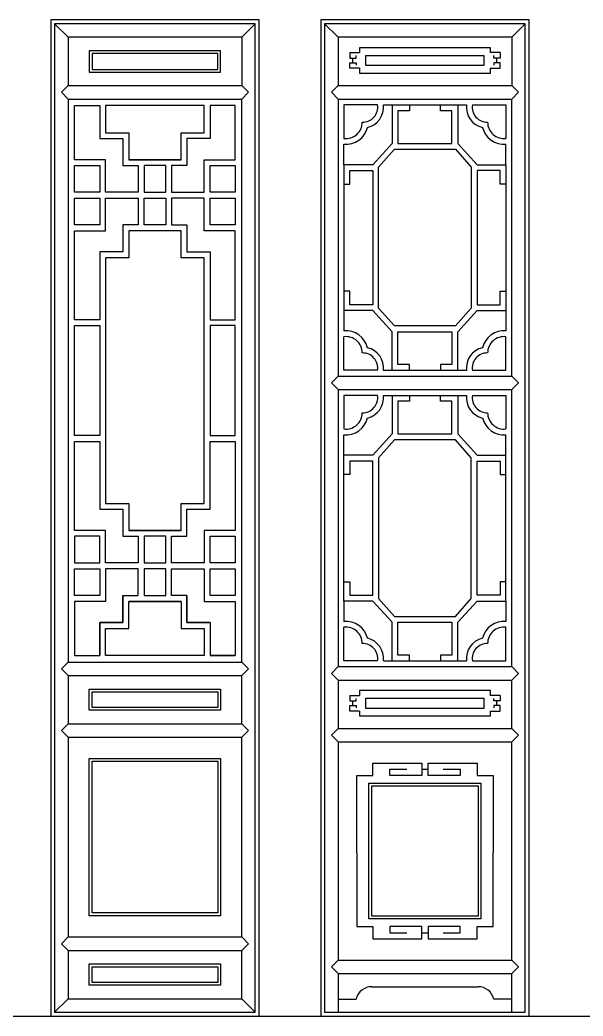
# Model space of a CAD drawing. Extents: x -66030 to 95157, y -13132 to 45879.
# Drawn here: x -59386 to -57926, y 31869 to 34449 of the extents above; entities that cross this region are included whole.
import ezdxf

# ---------------------------------------------------------------- set-up
doc = ezdxf.new("R2010")
doc.units = 0
doc.header["$LTSCALE"] = 100
doc.header["$MEASUREMENT"] = 0
for name, color, linetype in [('3', 11, 'CONTINUOUS'), ('4', 121, 'CONTINUOUS'), ('7', 105, 'CONTINUOUS')]:
    doc.layers.add(name, color=color, linetype=linetype)

msp = doc.modelspace()

# ---------------------------------------------------------------- linework, layer by layer
at = {"layer": '3'}
for p, q in [((-59296.4, 34438.9), (-59261.4, 34403.9)), ((-58811.4, 34403.9), (-58776.4, 34438.9)), ((-58596.4, 34438.9), (-58561.4, 34403.9)), ((-58111.4, 34403.9), (-58076.4, 34438.9)), ((-58531.4, 34364.3), (-58506.4, 34364.3)), ((-58522.9, 34338), (-58522.9, 34350.1)), ((-58141.4, 34364.3), (-58166.4, 34364.3)), ((-58149.8, 34338), (-58149.8, 34350.1)), ((-59261.4, 34278.9), (-59278.9, 34261.4)), ((-58811.4, 34278.9), (-58793.9, 34261.4)), ((-58561.4, 34278.9), (-58578.9, 34261.4)), ((-58111.4, 34278.9), (-58093.9, 34261.4)), ((-59278.9, 34261.4), (-59261.4, 34243.9)), ((-58811.4, 34243.9), (-58793.9, 34261.4)), ((-58578.9, 34261.4), (-58561.4, 34243.9)), ((-58111.4, 34243.9), (-58093.9, 34261.4)), ((-59179.4, 34226.9), (-59179.4, 34141.9)), ((-59164.4, 34226.9), (-59164.4, 34156.9)), ((-58908.4, 34156.9), (-58908.4, 34226.9)), ((-58893.4, 34226.9), (-58893.4, 34141.9)), ((-58421.4, 34228.9), (-58421.4, 34128.9)), ((-58376.4, 34213.9), (-58406.4, 34213.9)), ((-58406.4, 34213.9), (-58406.4, 34128.9)), ((-58376.4, 34228.9), (-58376.4, 34213.9)), ((-58296.4, 34213.9), (-58296.4, 34228.9)), ((-58266.4, 34213.9), (-58296.4, 34213.9)), ((-58266.4, 34128.9), (-58266.4, 34213.9)), ((-58251.4, 34228.9), (-58251.4, 34128.9)), ((-59179.4, 34141.9), (-59119.4, 34141.9)), ((-59164.4, 34156.9), (-59104.4, 34156.9)), ((-59119.4, 34141.9), (-59119.4, 34071.9)), ((-59104.4, 34156.9), (-59104.4, 34086.9)), ((-58968.4, 34156.9), (-58908.4, 34156.9)), ((-58968.4, 34086.9), (-58968.4, 34156.9)), ((-58893.4, 34141.9), (-58953.4, 34141.9)), ((-58953.4, 34141.9), (-58953.4, 34071.9)), ((-58421.4, 34128.9), (-58471.4, 34073.9)), ((-58406.4, 34128.9), (-58266.4, 34128.9)), ((-58251.4, 34128.9), (-58201.4, 34073.9)), ((-59164.4, 34086.9), (-59244.4, 34086.9)), ((-59164.4, 34002.4), (-59164.4, 34086.9)), ((-59104.4, 34086.9), (-58968.4, 34086.9)), ((-58968.4, 34086.9), (-59104.4, 34086.9)), ((-58908.4, 34086.9), (-58828.4, 34086.9)), ((-58908.4, 34002.4), (-58908.4, 34086.9)), ((-59244.4, 34071.9), (-59179.4, 34071.9)), ((-59179.4, 34071.9), (-59179.4, 34002.4)), ((-59119.4, 34071.9), (-59079.4, 34071.9)), ((-59079.4, 34071.9), (-59079.4, 34002.4)), ((-58953.4, 34071.9), (-58993.4, 34071.9)), ((-58993.4, 34071.9), (-58993.4, 34002.4)), ((-58893.4, 34071.9), (-58828.4, 34071.9)), ((-58893.4, 34002.4), (-58893.4, 34071.9)), ((-58471.4, 34073.9), (-58546.4, 34073.9)), ((-58531.4, 34058.9), (-58471.4, 34058.9)), ((-58531.4, 34023.9), (-58531.4, 34058.9)), ((-58471.4, 34058.9), (-58471.4, 33711.4)), ((-58201.4, 34073.9), (-58126.4, 34073.9)), ((-58546.4, 34023.9), (-58531.4, 34023.9)), ((-59179.4, 34002.4), (-59244.4, 34002.4)), ((-59244.4, 33987.4), (-59179.4, 33987.4)), ((-59179.4, 33987.4), (-59179.4, 33917.9)), ((-59079.4, 34002.4), (-59164.4, 34002.4)), ((-59164.4, 33902.9), (-59164.4, 33987.4)), ((-59164.4, 33987.4), (-59079.4, 33987.4)), ((-59079.4, 33987.4), (-59079.4, 33917.9)), ((-58993.4, 34002.4), (-58908.4, 34002.4)), ((-58993.4, 33987.4), (-58993.4, 33917.9)), ((-58908.4, 33987.4), (-58993.4, 33987.4)), ((-58908.4, 33902.9), (-58908.4, 33987.4)), ((-58828.4, 34002.4), (-58893.4, 34002.4)), ((-58893.4, 33987.4), (-58828.4, 33987.4)), ((-58893.4, 33917.9), (-58893.4, 33987.4)), ((-59179.4, 33917.9), (-59244.4, 33917.9)), ((-59244.4, 33902.9), (-59164.4, 33902.9)), ((-59119.4, 33917.9), (-59119.4, 33847.9)), ((-59079.4, 33917.9), (-59119.4, 33917.9)), ((-58993.4, 33917.9), (-58953.4, 33917.9)), ((-58953.4, 33917.9), (-58953.4, 33847.9)), ((-58828.4, 33902.9), (-58908.4, 33902.9)), ((-58828.4, 33917.9), (-58893.4, 33917.9)), ((-59119.4, 33847.9), (-59179.4, 33847.9)), ((-59179.4, 33847.9), (-59179.4, 33672.4)), ((-58953.4, 33847.9), (-58893.4, 33847.9)), ((-58893.4, 33847.9), (-58893.4, 33672.4)), ((-58531.4, 33746.4), (-58546.4, 33746.4)), ((-58531.4, 33711.4), (-58531.4, 33746.4)), ((-58471.4, 33696.4), (-58546.4, 33696.4)), ((-58471.4, 33711.4), (-58531.4, 33711.4)), ((-58421.4, 33641.4), (-58471.4, 33696.4)), ((-58251.4, 33641.4), (-58201.4, 33696.4)), ((-58201.4, 33696.4), (-58126.4, 33696.4)), ((-59179.4, 33672.4), (-59244.4, 33672.4)), ((-59179.4, 33672.4), (-59179.4, 33672.4)), ((-58893.4, 33672.4), (-58828.4, 33672.4)), ((-59244.4, 33657.4), (-59179.4, 33657.4)), ((-59179.4, 33657.4), (-59179.4, 33372.4)), ((-58893.4, 33657.4), (-58893.4, 33372.4)), ((-58828.4, 33657.4), (-58893.4, 33657.4)), ((-58421.4, 33541.4), (-58421.4, 33641.4)), ((-58406.4, 33556.4), (-58406.4, 33641.4)), ((-58406.4, 33641.4), (-58266.4, 33641.4)), ((-58266.4, 33641.4), (-58266.4, 33556.4)), ((-58251.4, 33541.4), (-58251.4, 33641.4)), ((-58376.4, 33556.4), (-58406.4, 33556.4)), ((-58376.4, 33541.4), (-58376.4, 33556.4)), ((-58266.4, 33556.4), (-58296.4, 33556.4)), ((-58296.4, 33556.4), (-58296.4, 33541.4)), ((-58578.9, 33508.9), (-58561.4, 33526.4)), ((-58111.4, 33526.4), (-58093.9, 33508.9)), ((-58561.4, 33491.4), (-58578.9, 33508.9)), ((-58111.4, 33491.4), (-58093.9, 33508.9)), ((-58421.4, 33476.5), (-58421.4, 33376.5)), ((-58376.4, 33476.5), (-58376.4, 33461.5)), ((-58296.4, 33461.5), (-58296.4, 33476.5)), ((-58251.4, 33476.5), (-58251.4, 33376.5)), ((-58406.4, 33461.5), (-58406.4, 33376.5)), ((-58376.4, 33461.5), (-58406.4, 33461.5)), ((-58266.4, 33461.5), (-58296.4, 33461.5)), ((-58266.4, 33376.5), (-58266.4, 33461.5)), ((-59179.4, 33372.4), (-59244.4, 33372.4)), ((-59179.4, 33372.4), (-59179.4, 33372.4)), ((-58893.4, 33372.4), (-58828.4, 33372.4)), ((-58421.4, 33376.5), (-58471.4, 33321.5)), ((-58406.4, 33376.5), (-58266.4, 33376.5)), ((-58251.4, 33376.5), (-58201.4, 33321.5)), ((-59244.4, 33357.4), (-59179.4, 33357.4)), ((-59179.4, 33357.4), (-59179.4, 33181.9)), ((-58893.4, 33181.9), (-58893.4, 33357.4)), ((-58893.4, 33357.4), (-58828.4, 33357.4)), ((-58471.4, 33321.5), (-58546.4, 33321.5)), ((-58201.4, 33321.5), (-58126.4, 33321.5)), ((-59179.4, 33181.9), (-59119.4, 33181.9)), ((-59119.4, 33181.9), (-59119.4, 33111.9)), ((-58953.4, 33181.9), (-58893.4, 33181.9)), ((-58953.4, 33111.9), (-58953.4, 33181.9)), ((-59164.4, 33126.9), (-59244.4, 33126.9)), ((-59179.4, 33111.9), (-59244.4, 33111.9)), ((-59179.4, 33042.4), (-59179.4, 33111.9)), ((-59164.4, 33042.4), (-59164.4, 33126.9)), ((-59119.4, 33111.9), (-59079.4, 33111.9)), ((-58968.4, 33126.9), (-59104.4, 33126.9)), ((-59079.4, 33111.9), (-59079.4, 33042.4)), ((-58993.4, 33111.9), (-58953.4, 33111.9)), ((-58993.4, 33042.4), (-58993.4, 33111.9)), ((-58828.4, 33126.9), (-58908.4, 33126.9)), ((-58908.4, 33126.9), (-58908.4, 33042.4)), ((-58893.4, 33111.9), (-58828.4, 33111.9)), ((-58893.4, 33042.4), (-58893.4, 33111.9)), ((-59244.4, 33042.4), (-59179.4, 33042.4)), ((-59244.4, 33027.4), (-59179.4, 33027.4)), ((-59179.4, 33027.4), (-59179.4, 32957.9)), ((-59079.4, 33042.4), (-59164.4, 33042.4)), ((-59079.4, 33027.4), (-59164.4, 33027.4)), ((-59164.4, 33027.4), (-59164.4, 32942.9)), ((-59079.4, 32957.9), (-59079.4, 33027.4)), ((-58908.4, 33042.4), (-58993.4, 33042.4)), ((-58993.4, 32957.9), (-58993.4, 33027.4)), ((-58993.4, 33027.4), (-58908.4, 33027.4)), ((-58908.4, 33027.4), (-58908.4, 32942.9)), ((-58828.4, 33042.4), (-58893.4, 33042.4)), ((-58893.4, 33027.4), (-58828.4, 33027.4)), ((-58893.4, 32957.9), (-58893.4, 33027.4)), ((-59179.4, 32957.9), (-59244.4, 32957.9)), ((-59119.4, 32957.9), (-59079.4, 32957.9)), ((-59119.4, 32887.9), (-59119.4, 32957.9)), ((-59119.4, 32957.9), (-59119.4, 32887.9)), ((-58953.4, 32957.9), (-58993.4, 32957.9)), ((-58953.4, 32887.9), (-58953.4, 32957.9)), ((-58953.4, 32957.9), (-58953.4, 32887.9)), ((-58828.4, 32957.9), (-58893.4, 32957.9)), ((-59164.4, 32942.9), (-59244.4, 32942.9)), ((-59104.4, 32942.9), (-58968.4, 32942.9)), ((-58968.4, 32942.9), (-59104.4, 32942.9)), ((-59104.4, 32872.9), (-59104.4, 32942.9)), ((-58968.4, 32942.9), (-58968.4, 32872.9)), ((-58908.4, 32942.9), (-58828.4, 32942.9)), ((-58471.4, 32943.9), (-58546.4, 32943.9)), ((-58421.4, 32888.9), (-58471.4, 32943.9)), ((-58251.4, 32888.9), (-58201.4, 32943.9)), ((-58201.4, 32943.9), (-58126.4, 32943.9)), ((-59179.4, 32887.9), (-59179.4, 32802.9)), ((-59179.4, 32802.9), (-59179.4, 32887.9)), ((-59179.4, 32887.9), (-59119.4, 32887.9)), ((-59119.4, 32887.9), (-59179.4, 32887.9)), ((-59164.4, 32802.9), (-59164.4, 32872.9)), ((-59164.4, 32872.9), (-59104.4, 32872.9)), ((-58968.4, 32872.9), (-58908.4, 32872.9)), ((-58953.4, 32887.9), (-58893.4, 32887.9)), ((-58893.4, 32887.9), (-58953.4, 32887.9)), ((-58908.4, 32872.9), (-58908.4, 32802.9)), ((-58893.4, 32887.9), (-58893.4, 32802.9)), ((-58421.4, 32788.9), (-58421.4, 32888.9)), ((-58251.4, 32788.9), (-58251.4, 32888.9)), ((-58828.4, 32802.9), (-58893.4, 32802.9)), ((-59278.9, 32768.4), (-59261.4, 32785.9)), ((-59261.4, 32750.9), (-59278.9, 32768.4)), ((-58811.4, 32785.9), (-58793.9, 32768.4)), ((-58811.4, 32750.9), (-58793.9, 32768.4)), ((-58578.9, 32756.4), (-58561.4, 32773.9)), ((-58111.4, 32773.9), (-58093.9, 32756.4)), ((-58561.4, 32738.9), (-58578.9, 32756.4)), ((-58111.4, 32738.9), (-58093.9, 32756.4)), ((-58531.4, 32699.3), (-58506.4, 32699.3)), ((-58141.4, 32699.3), (-58166.4, 32699.3)), ((-58522.9, 32673), (-58522.9, 32685.1)), ((-58149.8, 32673), (-58149.8, 32685.1)), ((-59278.9, 32608.4), (-59261.4, 32625.9)), ((-58811.4, 32625.9), (-58793.9, 32608.4)), ((-58578.9, 32596.4), (-58561.4, 32613.9)), ((-58111.4, 32613.9), (-58093.9, 32596.4)), ((-59261.4, 32590.9), (-59278.9, 32608.4)), ((-58811.4, 32590.9), (-58793.9, 32608.4)), ((-58561.4, 32578.9), (-58578.9, 32596.4)), ((-58111.4, 32578.9), (-58093.9, 32596.4)), ((-58344.6, 32508.3), (-58328.2, 32508.3)), ((-59278.9, 32056.4), (-59261.4, 32073.9)), ((-58811.4, 32073.9), (-58793.9, 32056.4)), ((-58344.6, 32084.6), (-58328.2, 32084.6)), ((-59261.4, 32038.9), (-59278.9, 32056.4)), ((-58811.4, 32038.9), (-58793.9, 32056.4)), ((-58578.9, 31996.4), (-58561.4, 32013.9)), ((-58561.4, 31978.9), (-58578.9, 31996.4)), ((-58111.4, 32013.9), (-58093.9, 31996.4)), ((-58111.4, 31978.9), (-58093.9, 31996.4)), ((-58474, 31944.9), (-58198.8, 31944.9)), ((-59296.4, 31878.9), (-59261.4, 31913.9)), ((-58811.4, 31913.9), (-58776.4, 31878.9)), ((-58561.4, 31912.9), (-58514.9, 31912.9))]:
    msp.add_line(p, q, dxfattribs=at)
at = {"layer": '3', "color": 2}
msp.add_line((-66009.4, 31868.9), (90873, 31868.9), dxfattribs=at)
at = {"layer": '3'}
for points in [[(-59296.4, 31878.9), (-58776.4, 31878.9), (-58776.4, 34438.9), (-59296.4, 34438.9)], [(-58596.4, 31878.9), (-58076.4, 31878.9), (-58076.4, 34438.9), (-58596.4, 34438.9)], [(-59206.4, 34313.9), (-58866.4, 34313.9), (-58866.4, 34368.9), (-59206.4, 34368.9)], [(-59199.4, 34320.9), (-58873.4, 34320.9), (-58873.4, 34361.9), (-59199.4, 34361.9)], [(-58489.4, 34357.2), (-58183.4, 34357.2), (-58183.4, 34330.9), (-58489.4, 34330.9)], [(-58415.3, 34113.9), (-58257.4, 34113.9), (-58216.4, 34067.5), (-58216.4, 33702.8), (-58257.4, 33656.4), (-58415.3, 33656.4), (-58456.4, 33702.8), (-58456.4, 34067.5)], [(-59064.4, 34071.9), (-59064.4, 34002.4), (-59008.4, 34002.4), (-59008.4, 34071.9)], [(-59064.4, 33917.9), (-59064.4, 33987.4), (-59008.4, 33987.4), (-59008.4, 33917.9)], [(-58908.4, 33832.9), (-58968.4, 33832.9), (-58968.4, 33902.9), (-59104.4, 33902.9), (-59104.4, 33832.9), (-59164.4, 33832.9), (-59164.4, 33196.9), (-59104.4, 33196.9), (-59104.4, 33126.9), (-58968.4, 33126.9), (-58968.4, 33196.9), (-58908.4, 33196.9)], [(-58415.3, 32903.9), (-58257.4, 32903.9), (-58216.4, 32950.3), (-58216.4, 33315.1), (-58257.4, 33361.5), (-58415.3, 33361.5), (-58456.4, 33315.1), (-58456.4, 32950.3)], [(-59064.4, 33042.4), (-59008.4, 33042.4), (-59008.4, 33111.9), (-59064.4, 33111.9)], [(-59008.4, 32957.9), (-59008.4, 33027.4), (-59064.4, 33027.4), (-59064.4, 32957.9)], [(-59206.4, 32715.9), (-58866.4, 32715.9), (-58866.4, 32660.9), (-59206.4, 32660.9)], [(-59199.4, 32708.9), (-58873.4, 32708.9), (-58873.4, 32667.9), (-59199.4, 32667.9)], [(-58489.4, 32692.2), (-58183.4, 32692.2), (-58183.4, 32665.9), (-58489.4, 32665.9)], [(-59206.4, 32535.9), (-58866.4, 32535.9), (-58866.4, 32128.9), (-59206.4, 32128.9)], [(-59199.4, 32528.9), (-58873.4, 32528.9), (-58873.4, 32135.9), (-59199.4, 32135.9)], [(-58481.4, 32472), (-58191.3, 32472), (-58191.3, 32120.9), (-58481.4, 32120.9)], [(-58474.4, 32465), (-58198.3, 32465), (-58198.3, 32127.9), (-58474.4, 32127.9)], [(-59206.4, 32003.9), (-58866.4, 32003.9), (-58866.4, 31948.9), (-59206.4, 31948.9)], [(-59199.4, 31996.9), (-58873.4, 31996.9), (-58873.4, 31955.9), (-59199.4, 31955.9)]]:
    msp.add_lwpolyline(points, close=True, dxfattribs=at)
for points in [[(-58166.4, 34364.3), (-58166.4, 34376.8), (-58506.4, 34376.8), (-58506.4, 34364.3)], [(-58531.4, 34364.3), (-58531.4, 34350.1), (-58514.5, 34350.1), (-58514.5, 34356.8)], [(-58141.4, 34364.3), (-58141.4, 34350.1), (-58158.2, 34350.1), (-58158.2, 34356.8)], [(-58506.4, 34323.8), (-58531.4, 34323.8), (-58531.4, 34338), (-58514.5, 34338), (-58514.5, 34331.9)], [(-58506.4, 34323.8), (-58506.4, 34311.3), (-58166.4, 34311.3), (-58166.4, 34323.8)], [(-58166.4, 34323.8), (-58141.4, 34323.8), (-58141.4, 34338), (-58158.2, 34338), (-58158.2, 34331.9)], [(-58126.4, 34023.9), (-58141.4, 34023.9), (-58141.4, 34058.9), (-58201.4, 34058.9), (-58201.4, 33711.4), (-58141.4, 33711.4), (-58141.4, 33746.4), (-58126.4, 33746.4)], [(-58546.4, 32993.9), (-58531.4, 32993.9), (-58531.4, 32958.9), (-58471.4, 32958.9), (-58471.4, 33306.5), (-58531.4, 33306.5), (-58531.4, 33271.5), (-58546.4, 33271.5)], [(-58126.4, 32993.9), (-58141.4, 32993.9), (-58141.4, 32958.9), (-58201.4, 32958.9), (-58201.4, 33306.5), (-58141.4, 33306.5), (-58141.4, 33271.5), (-58126.4, 33271.5)], [(-58376.4, 32788.9), (-58376.4, 32803.9), (-58406.4, 32803.9), (-58406.4, 32888.9), (-58266.4, 32888.9), (-58266.4, 32803.9), (-58296.4, 32803.9), (-58296.4, 32788.9)], [(-58531.4, 32699.3), (-58531.4, 32685.1), (-58514.5, 32685.1), (-58514.5, 32691.8)], [(-58166.4, 32699.3), (-58166.4, 32711.8), (-58506.4, 32711.8), (-58506.4, 32699.3)], [(-58141.4, 32699.3), (-58141.4, 32685.1), (-58158.2, 32685.1), (-58158.2, 32691.8)], [(-58506.4, 32658.8), (-58531.4, 32658.8), (-58531.4, 32673), (-58514.5, 32673), (-58514.5, 32666.9)], [(-58166.4, 32658.8), (-58141.4, 32658.8), (-58141.4, 32673), (-58158.2, 32673), (-58158.2, 32666.9)], [(-58506.4, 32658.8), (-58506.4, 32646.3), (-58166.4, 32646.3), (-58166.4, 32658.8)], [(-58512.8, 32291.4), (-58512.8, 32492), (-58471.4, 32492), (-58471.4, 32524.3), (-58344.6, 32524.3), (-58344.6, 32492.3), (-58427.3, 32492.3), (-58427.3, 32508.1), (-58383.2, 32508.1)], [(-58289.5, 32508.1), (-58245.4, 32508.1), (-58245.4, 32492.3), (-58328.2, 32492.3), (-58328.2, 32524.3), (-58201.3, 32524.3), (-58201.3, 32492), (-58159.9, 32492), (-58159.9, 32291.4)], [(-58512.8, 32291.4), (-58512.8, 32100.9), (-58471.4, 32100.9), (-58471.4, 32068.6), (-58344.6, 32068.6), (-58344.6, 32100.6), (-58427.3, 32100.6), (-58427.3, 32084.7), (-58383.2, 32084.7)], [(-58289.5, 32084.7), (-58245.4, 32084.7), (-58245.4, 32100.6), (-58328.2, 32100.6), (-58328.2, 32068.6), (-58201.3, 32068.6), (-58201.3, 32100.9), (-58159.9, 32100.9), (-58159.9, 32291.4)]]:
    msp.add_lwpolyline(points, dxfattribs=at)
msp.add_lwpolyline([(-58111.4, 31912.9), (-58157.8, 31912.9, 0.345103), (-58198.8, 31944.9)], format="xyb", dxfattribs=at)
for centre, radius, start, end in [((-58497.7, 34222.8), 38.9, 268.4747, 9.094), ((-58497.7, 34222.8), 53.9, 283.1915, 6.5486), ((-58175, 34222.8), 53.9, 173.4514, 256.8085), ((-58175, 34222.8), 38.9, 170.906, 271.5253), ((-58541.3, 34184.1), 42.5, 263.1053, 359.7666), ((-58541.3, 34184.1), 57.5, 264.9089, 346.1537), ((-58131.5, 34184.1), 57.5, 193.8463, 275.0911), ((-58131.5, 34184.1), 42.5, 180.2334, 276.8947), ((-58541.3, 33586.2), 57.5, 13.8463, 95.0911), ((-58131.5, 33586.2), 57.5, 84.9089, 166.1537), ((-58541.3, 33586.2), 42.5, 0.2334, 96.8947), ((-58131.5, 33586.2), 42.5, 83.1053, 179.7666), ((-58497.7, 33547.5), 53.9, 353.4514, 76.8085), ((-58175, 33547.5), 53.9, 103.1915, 186.5486), ((-58497.7, 33547.5), 38.9, 350.906, 91.5253), ((-58175, 33547.5), 38.9, 88.4747, 189.094), ((-58497.7, 33470.4), 38.9, 268.4747, 9.094), ((-58497.7, 33470.4), 53.9, 283.1915, 6.5486), ((-58175, 33470.4), 53.9, 173.4514, 256.8085), ((-58175, 33470.4), 38.9, 170.906, 271.5253), ((-58541.3, 33431.7), 42.5, 263.1053, 359.7666), ((-58541.3, 33431.7), 57.5, 264.9089, 346.1537), ((-58131.5, 33431.7), 57.5, 193.8463, 275.0911), ((-58131.5, 33431.7), 42.5, 180.2334, 276.8947), ((-58541.3, 32833.8), 57.5, 13.8463, 95.0911), ((-58541.3, 32833.8), 42.5, 0.2334, 96.8947), ((-58131.5, 32833.8), 57.5, 84.9089, 166.1537), ((-58131.5, 32833.8), 42.5, 83.1053, 179.7666), ((-58497.7, 32795.1), 53.9, 353.4514, 76.8085), ((-58175, 32795.1), 53.9, 103.1915, 186.5486), ((-58497.7, 32795.1), 38.9, 350.906, 91.5253), ((-58175, 32795.1), 38.9, 88.4747, 189.094), ((-58474, 31902.8), 42.2, 89.8988, 166.0576)]:
    msp.add_arc(centre, radius, start, end, dxfattribs=at)
at = {"layer": '4'}
for points in [[(-59306.4, 31868.9), (-58766.4, 31868.9), (-58766.4, 34448.9), (-59306.4, 34448.9)], [(-58606.4, 31868.9), (-58066.4, 31868.9), (-58066.4, 34448.9), (-58606.4, 34448.9)]]:
    msp.add_lwpolyline(points, close=True, dxfattribs=at)
at = {"layer": '7'}
for p, q in [((-58811.4, 34403.9), (-59261.4, 34403.9)), ((-59261.4, 34403.9), (-59261.4, 34278.9)), ((-58811.4, 34403.9), (-58811.4, 34278.9)), ((-58111.4, 34403.9), (-58561.4, 34403.9)), ((-58561.4, 34403.9), (-58561.4, 34278.9)), ((-58111.4, 34403.9), (-58111.4, 34278.9)), ((-59261.4, 34278.9), (-58811.4, 34278.9)), ((-58561.4, 34278.9), (-58111.4, 34278.9)), ((-59261.4, 34243.9), (-59261.4, 32785.9)), ((-59261.4, 34243.9), (-58811.4, 34243.9)), ((-58811.4, 32785.9), (-58811.4, 34243.9)), ((-58561.4, 34243.9), (-58561.4, 33526.4)), ((-58561.4, 34243.9), (-58111.4, 34243.9)), ((-58111.4, 33526.4), (-58111.4, 34243.9)), ((-59244.4, 34226.9), (-59179.4, 34226.9)), ((-59244.4, 34086.9), (-59244.4, 34226.9)), ((-58908.4, 34226.9), (-59164.4, 34226.9)), ((-58828.4, 34226.9), (-58893.4, 34226.9)), ((-58828.4, 34086.9), (-58828.4, 34226.9)), ((-58459.3, 34228.9), (-58546.4, 34228.9)), ((-58546.4, 34228.9), (-58546.4, 34141.9)), ((-58444.2, 34228.9), (-58228.5, 34228.9)), ((-58213.4, 34228.9), (-58126.4, 34228.9)), ((-58126.4, 34228.9), (-58126.4, 34141.9)), ((-58546.4, 34073.9), (-58546.4, 34126.8)), ((-58126.4, 34073.9), (-58126.4, 34126.8)), ((-59244.4, 34002.4), (-59244.4, 34071.9)), ((-58828.4, 34071.9), (-58828.4, 34002.4)), ((-58546.4, 34073.9), (-58546.4, 33696.4)), ((-58126.4, 34073.9), (-58126.4, 33696.4)), ((-59244.4, 33917.9), (-59244.4, 33987.4)), ((-58828.4, 33987.4), (-58828.4, 33917.9)), ((-59244.4, 33672.4), (-59244.4, 33902.9)), ((-58828.4, 33672.4), (-58828.4, 33902.9)), ((-58546.4, 33696.4), (-58546.4, 33643.5)), ((-58126.4, 33696.4), (-58126.4, 33643.5)), ((-59244.4, 33372.4), (-59244.4, 33657.4)), ((-58828.4, 33372.4), (-58828.4, 33657.4)), ((-58546.4, 33541.4), (-58546.4, 33628.4)), ((-58126.4, 33541.4), (-58126.4, 33628.4)), ((-58126.4, 33541.4), (-58126.4, 33611.4)), ((-58459.3, 33541.4), (-58546.4, 33541.4)), ((-58444.2, 33541.4), (-58228.5, 33541.4)), ((-58213.4, 33541.4), (-58126.4, 33541.4)), ((-58561.4, 33526.4), (-58111.4, 33526.4)), ((-58561.4, 33491.4), (-58111.4, 33491.4)), ((-58561.4, 33491.4), (-58561.4, 32773.9)), ((-58111.4, 32773.9), (-58111.4, 33491.4)), ((-58459.3, 33476.5), (-58546.4, 33476.5)), ((-58546.4, 33476.5), (-58546.4, 33389.5)), ((-58444.2, 33476.5), (-58228.5, 33476.5)), ((-58213.4, 33476.5), (-58126.4, 33476.5)), ((-58126.4, 33476.5), (-58126.4, 33389.5)), ((-58546.4, 33321.5), (-58546.4, 33374.4)), ((-58126.4, 33321.5), (-58126.4, 33374.4)), ((-59244.4, 33126.9), (-59244.4, 33357.4)), ((-58828.4, 33357.4), (-58828.4, 33126.9)), ((-58546.4, 32943.9), (-58546.4, 33321.5)), ((-58126.4, 32943.9), (-58126.4, 33321.5)), ((-59244.4, 33111.9), (-59244.4, 33042.4)), ((-58828.4, 33111.9), (-58828.4, 33042.4)), ((-59244.4, 32957.9), (-59244.4, 33027.4)), ((-58828.4, 33027.4), (-58828.4, 32957.9)), ((-59244.4, 32942.9), (-59244.4, 32802.9)), ((-58828.4, 32942.9), (-58828.4, 32802.9)), ((-58546.4, 32943.9), (-58546.4, 32891.1)), ((-58126.4, 32943.9), (-58126.4, 32891.1)), ((-58546.4, 32788.9), (-58546.4, 32876)), ((-58126.4, 32788.9), (-58126.4, 32876)), ((-59244.4, 32802.9), (-59179.4, 32802.9)), ((-58908.4, 32802.9), (-59164.4, 32802.9)), ((-58908.4, 32802.9), (-58968.4, 32802.9)), ((-58893.4, 32802.9), (-58828.4, 32802.9)), ((-59261.4, 32785.9), (-58811.4, 32785.9)), ((-58561.4, 32773.9), (-58111.4, 32773.9)), ((-58459.3, 32788.9), (-58546.4, 32788.9)), ((-58444.2, 32788.9), (-58228.5, 32788.9)), ((-58213.4, 32788.9), (-58126.4, 32788.9)), ((-59261.4, 32750.9), (-58811.4, 32750.9)), ((-59261.4, 32750.9), (-59261.4, 32625.9)), ((-58811.4, 32625.9), (-58811.4, 32750.9)), ((-58561.4, 32738.9), (-58111.4, 32738.9)), ((-58561.4, 32738.9), (-58561.4, 32613.9)), ((-58111.4, 32613.9), (-58111.4, 32738.9)), ((-59261.4, 32625.9), (-58811.4, 32625.9)), ((-58561.4, 32613.9), (-58111.4, 32613.9)), ((-59261.4, 32590.9), (-58811.4, 32590.9)), ((-59261.4, 32590.9), (-59261.4, 32073.9)), ((-58811.4, 32073.9), (-58811.4, 32590.9)), ((-58561.4, 32578.9), (-58111.4, 32578.9)), ((-58561.4, 32578.9), (-58561.4, 32013.9)), ((-58111.4, 32013.9), (-58111.4, 32578.9)), ((-59261.4, 32073.9), (-58811.4, 32073.9)), ((-59261.4, 32038.9), (-58811.4, 32038.9)), ((-59261.4, 32038.9), (-59261.4, 31913.9)), ((-58811.4, 31913.9), (-58811.4, 32038.9)), ((-58561.4, 32013.9), (-58111.4, 32013.9)), ((-58561.4, 31978.9), (-58111.4, 31978.9)), ((-58561.4, 31978.9), (-58561.4, 31878.9)), ((-58111.4, 31878.9), (-58111.4, 31978.9)), ((-59261.4, 31913.9), (-58811.4, 31913.9)), ((-58561.4, 31878.9), (-58111.4, 31878.9))]:
    msp.add_line(p, q, dxfattribs=at)

doc.saveas('drawing.dxf')
